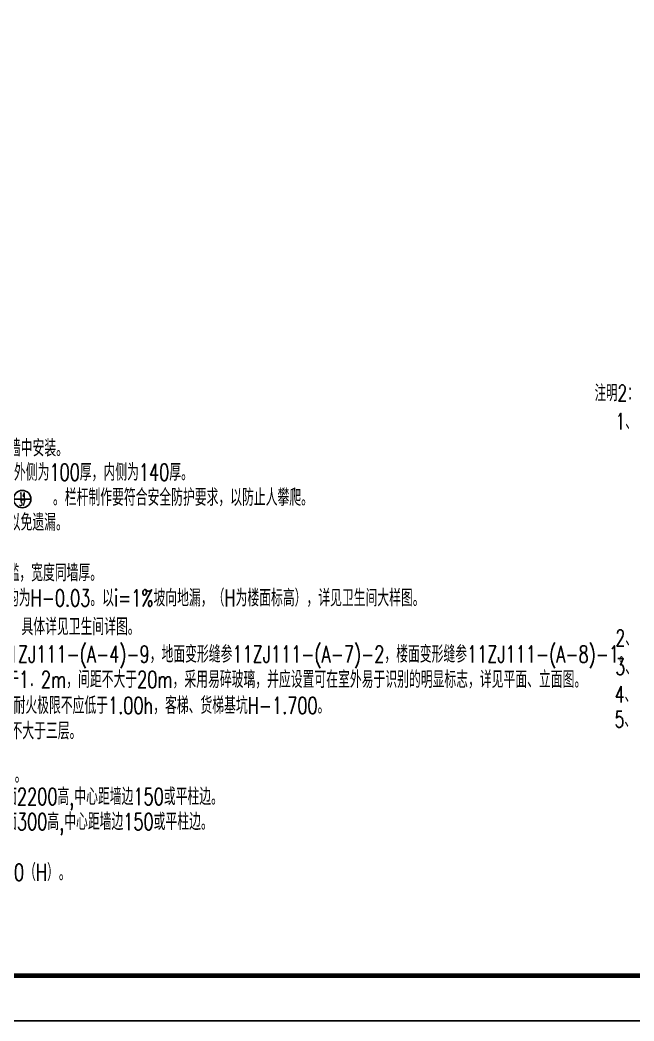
# Model space of a CAD drawing. Extents: x -737978 to 768813, y -372247 to 1140308.
# Drawn here: x 45819 to 66185, y -159911 to -126728 of the extents above; entities that cross this region are included whole.
import ezdxf
from ezdxf.enums import TextEntityAlignment as Align

# ---------------------------------------------------------------- set-up
doc = ezdxf.new("R2010")
doc.units = 0
doc.header["$LTSCALE"] = 10
doc.header["$MEASUREMENT"] = 0
doc.layers.get('0').update_dxf_attribs({"linetype": 'CONTINUOUS'})
for name, color, linetype in [('0-网审修改内容', 6, 'CONTINUOUS'), ('PUB_TEXT', 7, 'CONTINUOUS'), ('PUB_TITLE', 4, 'CONTINUOUS')]:
    doc.layers.add(name, color=color, linetype=linetype)
doc.styles.add('COMP', font='complex', dxfattribs={"bigfont": 'hztxt'})
doc.styles.add('HZTXT', font='TXT', dxfattribs={"bigfont": 'HZTXT'})

# ---------------------------------------------------------------- blocks, each defined once
blk = doc.blocks.new('_INDEX')
blk.add_line((-0.5, 0), (0.5, 0))
blk.add_circle((0, 0), 0.5)
at = {"style": 'COMP'}
for tag, width, p, p2 in [('1', 2.333333, (-0.17, 0.05), (0.17, 0.05)), ('-', 1.166667, (-0.17, -0.39), (0.17, -0.39))]:
    blk.add_attdef(tag, text='', height=0.34, dxfattribs=dict(at, width=width)).set_placement(p, p2, align=Align.FIT)
blk = doc.blocks.new('A$C44B545F6')
at = {"layer": 'PUB_TEXT'}
ref = blk.add_blockref('_INDEX', (13603, 14327), dxfattribs=dict(at, xscale=-572.7272727274161, yscale=572.7272727272517, zscale=572.7272727272729))
ref.add_attrib('1', '1、2', dxfattribs={"layer": '0', "height": 194.7, "style": 'COMP', "width": 0.42}).set_placement((13506, 14356), (13701, 14356), align=Align.FIT)
ref.add_attrib('-', '35', dxfattribs={"layer": '0', "height": 194.7, "style": 'COMP', "width": 0.636364}).set_placement((13506, 14104), (13701, 14104), align=Align.FIT)
ref = blk.add_blockref('_INDEX', (14176, 14327), dxfattribs=dict(at, xscale=-572.7272727274161, yscale=572.7272727272517, zscale=572.7272727272729))
ref.add_attrib('1', '14', dxfattribs={"layer": '0', "height": 194.7, "style": 'COMP', "width": 0.677419}).set_placement((14079, 14356), (14273, 14356), align=Align.FIT)
ref.add_attrib('-', '37', dxfattribs={"layer": '0', "height": 194.7, "style": 'COMP', "width": 0.636364}).set_placement((14079, 14104), (14273, 14104), align=Align.FIT)
at = {"layer": 'PUB_TEXT', "style": 'HZTXT', "width": 0.7}
for s, p in [('注明1：', (-22, 17302)), ('1、柱布置尺寸详结施图。', (844, 16477)), ('2、除图中除注明者外，门或窗洞边的墙垛均为100mm或平柱、墙边、墙中安装。', (798, 15739)), ('3、本工程所以外墙厚度均为240厚粉煤灰蒸压加气混凝土砌块，墙体轴线外侧为100厚，内侧为140厚。', (798, 14936)), ('  4、凡窗台高小于900mm时，作防护栏杆具体做法详见11ZJ401    。栏杆制作要符合安全防护要求，以防止人攀爬。', (36, 14102)), ('  5、各种设备布置,穿管孔,管道井及埋件等具体做法应同时对照各专业图纸,以免遗漏。', (36, 13276)), ('  6、本建筑设自动喷淋灭火系统，消火栓位置见水施。', (36, 12478)), ('  7、管道井及设备间或防水溢进的房间，门下方均设300高C20混凝土门槛，宽度同墙厚。', (36, 11603)), ('8、除注明外，卫生间楼地面标高均为H-0.05；卫生间前室楼面标高均均为H-0.03。以i=1%%%坡向地漏，（H为楼面标高），详见卫生间大样图。', (766, 10768)), ('9、无障碍卫生间完成面比相应楼面完成面低15mm，，并应有缓坡过渡，具体详见卫生间详图。', (766, 9814)), ('10、外墙变形缝参11ZJ111-(A-2)-26，内墙及顶棚变形缝参11ZJ111-(A-4)-9，地面变形缝参11ZJ111-(A-7)-2，楼面变形缝参11ZJ111-(A-8)-1。', (651, 8905)), (' 11、消防救援窗口的净宽均不小于1.0mX1.0m，下沿距室内地面不大于1．2m，间距不大于20m，采用易碎玻璃，并应设置可在室外易于识别的明显标志，详见平面、立面图。', (221, 8065)), (' 12、电梯层门客梯(洞口1100X2200),货梯(洞口1700X2200)的耐火极限不应低于1.00h，客梯、货梯基坑H-1.700。', (221, 7205)), (' 13、楼梯间自然通风，每五层内设置可开启外窗总面积＞2m2，开窗间隔不大于三层。', (221, 6359)), (' 14、各层玻璃幕墙与隔墙以及楼板梁的缝隙均采用防火封堵材料封堵。', (228, 5589)), (' 15、阳台楼地面标高均为H-0.05以i=1%%%坡向地漏，（H为楼面标高）。', (228, 4911)), (' 16、  为%%C80空调穿线套管预留洞，管向室外倾斜10%%%,洞中心距楼地面2200高,中心距墙边150或平柱边。', (228, 4184)), (' 17、  为%%C80空调穿线套管预留洞，管向室外倾斜10%%%,洞中心距楼地面300高,中心距墙边150或平柱边。', (228, 3353)), ('18、所有凸窗均设900mm高护窗栏杆.', (651, 2484)), ('19、消火栓预留洞（位置见上图）700X800（H）,洞底距同层楼面950（H）。', (651, 1674)), ('20、图中未注尺寸位置已在同一户型相应位置标出.', (651, 843)), ('21、图中设备预留洞尺寸及位置与设备专业图纸冲突时应及时通知设计院。', (651, 0))]:
    blk.add_text(s, height=560, dxfattribs=at).set_placement(p)

msp = doc.modelspace()

# ---------------------------------------------------------------- linework, layer by layer
at = {"layer": 'PUB_TITLE'}
msp.add_lwpolyline([(-62075.1, -159910.6), (95574.9, -159910.6), (95574.9, -70810.6), (-62075.1, -70810.6)], close=True, dxfattribs=at)
at = {"layer": 'PUB_TITLE', "const_width": 150}
msp.add_lwpolyline([(-58325.1, -158410.6), (94074.9, -158410.6), (94074.9, -72310.6), (-58325.1, -72310.6)], close=True, dxfattribs=at)

# ---------------------------------------------------------------- block references
at = {"layer": '0-网审修改内容'}
msp.add_blockref('A$C44B545F6', (31717.6, -156936.3), dxfattribs=at)

# ---------------------------------------------------------------- texts
at = {"layer": 'PUB_TEXT', "style": 'HZTXT', "width": 0.7}
for s, p in [('注明2：', (64880.7, -139365.5)), ('1、', (65570.8, -140305.6)), ('2、', (65570.8, -147482.2)), ('3、', (65570.8, -148438)), ('4、', (65547.8, -149351.7)), ('5、', (65542.4, -150179.4))]:
    msp.add_text(s, height=540, dxfattribs=at).set_placement(p)

doc.saveas('drawing.dxf')
